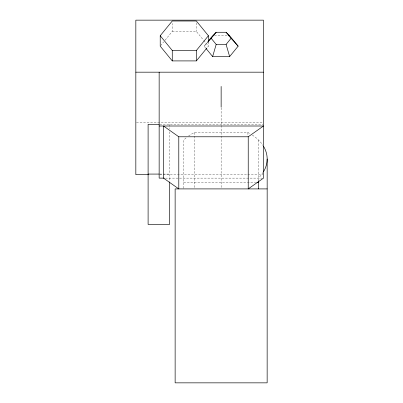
<?xml version="1.0" encoding="UTF-8"?>
<svg xmlns="http://www.w3.org/2000/svg" width="403" height="403" viewBox="0 0 403 403"><rect width="100%" height="100%" fill="white"/><g stroke="black" fill="none" stroke-linecap="round" stroke-linejoin="round"><path stroke-width="0.3" stroke-dasharray="2.02 1.51" d="M160.611 45.69L163.719 41.887M165.114 40.174L172.267 31.424L172.267 23.45M205.676 48.058L204.13 46.164L207.223 42.38M207.636 47.116L208.411 46.164L208.411 43.101M204.13 46.164L207.676 42.255M172.267 31.424L196.362 31.424L203.359 39.983M214.456 35.761L227.821 35.761M136.461 122.663L262.857 122.663M159.764 124.305L262.857 124.305M188.589 135.997A46.033 32.517 0 0 1 194.357 132.542L247.921 132.542A46.033 32.517 0 0 1 250.172 133.756M159.764 174.076L169.587 174.076M159.724 174.695L247.14 174.695M247.764 174.695L262.857 174.695M165.416 178.126L262.232 178.126M183.703 182.403L255.683 182.403M203.747 40.456L208.411 46.164M258.58 140.073L258.58 180.353M247.921 132.542L247.921 136.3M221.141 107.777L221.141 188.282M196.362 22.84L196.362 31.424M194.357 132.542L194.357 188.282M183.703 188.317L183.703 140.073A46.033 32.517 0 0 1 186.644 137.463M169.587 124.305L169.587 128.658M169.587 131.771L169.587 181.541M263.048 172.439A46.033 32.517 0 0 1 258.58 177.909M252.318 135.07A46.033 32.517 0 0 1 263.048 145.543"/><path stroke-width="0.6" d="M212.638 56.571L216.179 44.416L211.217 38.345L216.179 32.275L226.098 32.275L229.645 35.761L238.148 46.164L229.645 56.571L212.638 56.571L206.064 48.531M206.855 48.068L196.362 60.908L172.267 60.908L160.218 46.164L160.218 35.741L172.267 20.996L196.362 20.996L208.411 35.741L208.411 42.486M196.362 60.908L196.362 50.481L208.411 35.741M207.998 41.433L212.638 35.761L216.179 32.275M216.179 44.416L226.098 44.416L231.06 38.345L226.098 32.275M207.676 42.255L211.217 38.345M178.791 136.783L178.791 188.906L163.532 178.126L163.532 126.003L178.791 136.783L248.228 136.783L263.486 126.003L159.15 126.003M228.43 35.761L229.645 35.761M160.218 35.741L172.267 50.481L196.362 50.481M135.831 72.177L263.486 72.177M159.15 124.305L148.103 124.305L148.103 224.466L169.587 224.466L169.587 182.161M148.103 174.076L159.15 174.076M148.405 174.695L135.831 174.695L135.831 20.15L263.486 20.15L263.486 178.126L248.228 188.906L248.228 136.783M164.182 178.126L159.15 178.126L159.15 72.177M256.842 182.403L258.58 182.403M267.164 188.906L175.134 188.906L175.134 382.85L267.149 382.85L267.169 158.994M231.06 38.345L238.148 46.164M226.098 44.416L229.645 56.571M258.58 180.72L258.58 188.906M221.141 86.393L221.141 107.148M172.267 50.481L172.267 60.908M263.612 146.455A46.033 32.517 0 0 1 263.612 171.527"/></g></svg>
